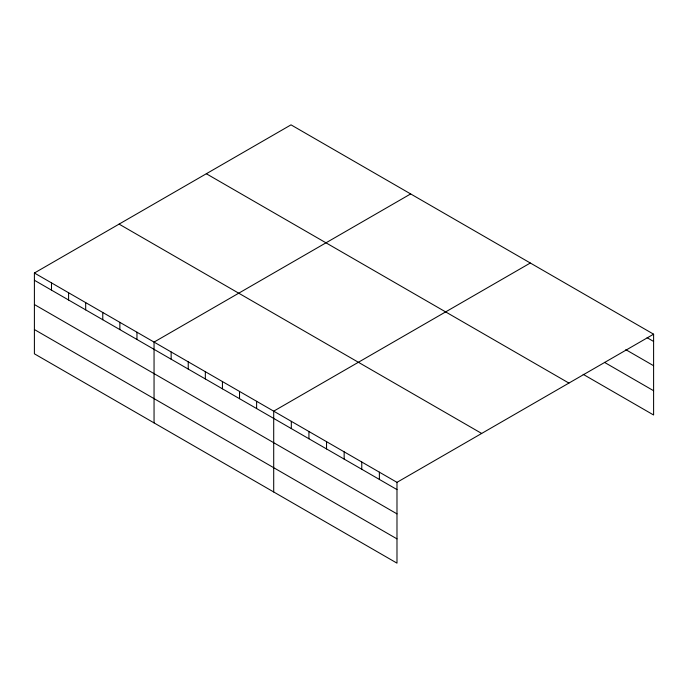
<?xml version="1.0" encoding="UTF-8"?>
<svg xmlns="http://www.w3.org/2000/svg" width="688" height="688" viewBox="0 0 688 688"><rect width="100%" height="100%" fill="white"/><g stroke="black" fill="none" stroke-linecap="round" stroke-linejoin="round"><path stroke-width="1.03" d="M34.4 273.007L396.985 482.34L396.985 563.145L34.4 353.813L34.4 273.007L291.015 124.855L653.6 334.187L653.6 414.993L583.157 374.324M410.667 193.93L154.052 342.091L154.052 422.896M530.319 263.014L273.704 411.166L273.704 491.972M396.985 482.34L653.6 334.187M647.116 337.705L653.6 341.446M625.796 349.659L653.6 365.715M604.477 362.361L653.6 390.724M206.331 173.746L568.916 383.078M119.084 224.116L481.669 433.449M34.4 280.265L396.985 489.598M34.4 304.535L396.985 513.876M34.4 329.543L396.985 538.876M379.372 472.174L379.372 479.433M361.768 462.009L361.768 469.268M344.155 451.844L344.155 459.094M326.542 441.67L326.542 448.929M308.929 431.505L308.929 438.763M291.316 421.34L291.316 428.59M256.615 401.302L256.615 408.56M239.519 391.429L239.519 398.687M222.43 381.565L222.43 388.823M205.334 371.692L205.334 378.95M188.237 361.828L188.237 369.086M171.149 351.955L171.149 359.213M136.964 332.218L136.964 339.476M119.867 322.354L119.867 329.604M102.77 312.481L102.77 319.739M85.682 302.608L85.682 309.867M68.585 292.744L68.585 300.002M51.497 282.871L51.497 290.13"/></g></svg>
